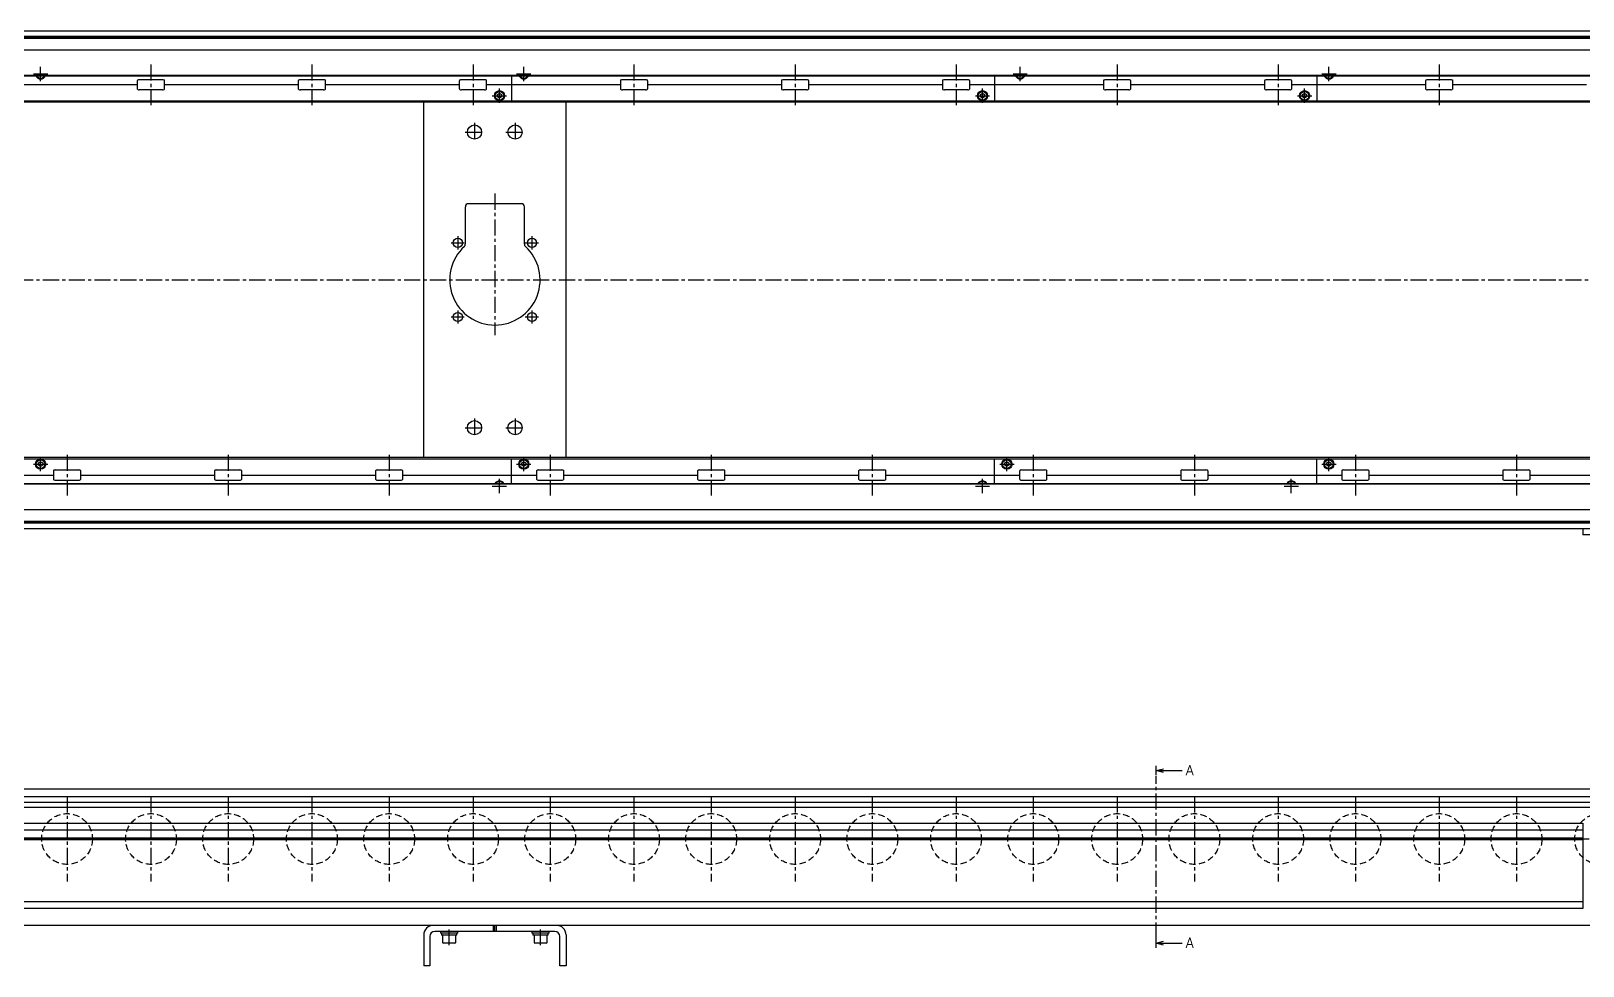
# Model space of a CAD drawing. Extents: x -10 to 4767, y -8 to 1001.
# Drawn here: x 2355 to 3882, y 28 to 948 of the extents above; entities that cross this region are included whole.
import ezdxf

# ---------------------------------------------------------------- set-up
doc = ezdxf.new("R2010")
doc.units = 0
doc.header["$LTSCALE"] = 0.5
doc.linetypes.add('CENTER', pattern=[50.8, 31.75, -6.35, 6.35, -6.35])
doc.linetypes.add('DASHED', pattern=[19.05, 12.7, -6.35])
for name, color, linetype in [('MSM_CENTER', 1, 'CENTER'), ('MSM_CONTINUOUS', 7, 'CONTINUOUS'), ('MSM_DASHED', 4, 'DASHED'), ('MSM_PART_NUMBER', 7, 'CONTINUOUS')]:
    doc.layers.add(name, color=color, linetype=linetype)
doc.styles.get("Standard").update_dxf_attribs({"font": 'txt.shx', "height": 10, "bigfont": 'bigfont.shx'})

# ---------------------------------------------------------------- blocks, each defined once
blk = doc.blocks.new('*U88')
at = {"layer": 'MSM_PART_NUMBER'}
blk.add_text('A', height=10, dxfattribs=at).set_placement((3491.3, 215.7))
blk = doc.blocks.new('*U89')
at = {"layer": 'MSM_PART_NUMBER'}
blk.add_text('A', height=10, dxfattribs=at).set_placement((3491.3, 45.9))

msp = doc.modelspace()

# ---------------------------------------------------------------- linework, layer by layer
at = {"layer": 'MSM_CENTER'}
for p, q in [((2357.2, 906.2), (2371.2, 906.2)), ((2364.2, 899.2), (2364.2, 913.2)), ((2472.8, 915.5), (2472.8, 875.5)), ((2631.2, 915.5), (2631.2, 875.5)), ((2789.8, 915.5), (2789.8, 875.5)), ((2832.7, 906.2), (2846.8, 906.2)), ((2839.8, 899.2), (2839.8, 913.2)), ((2948.2, 915.5), (2948.2, 875.5)), ((3106.8, 915.5), (3106.8, 875.5)), ((3265.2, 915.5), (3265.2, 875.5)), ((3321.3, 906.2), (3335.3, 906.2)), ((3328.3, 899.2), (3328.3, 913.2)), ((3423.8, 915.5), (3423.8, 875.5)), ((3582.2, 915.5), (3582.2, 875.5)), ((3625.2, 906.2), (3639.2, 906.2)), ((3632.2, 899.2), (3632.2, 913.2)), ((3740.8, 915.5), (3740.8, 875.5)), ((2815.8, 877.7), (2815.8, 891.8)), ((3291.2, 877.7), (3291.2, 891.8)), ((3608.3, 877.7), (3608.3, 891.8)), ((2808.7, 884.7), (2822.8, 884.7)), ((3284.2, 884.7), (3298.2, 884.7)), ((3601.2, 884.7), (3615.3, 884.7)), ((2791.2, 857.9), (2791.2, 839.9)), ((2831.2, 857.9), (2831.2, 839.9)), ((2782.2, 848.9), (2800.3, 848.9)), ((2822.2, 848.9), (2840.3, 848.9)), ((2811.3, 788.4), (2811.3, 648.9)), ((2768.2, 739.9), (2781.2, 739.9)), ((2774.8, 746.4), (2774.8, 733.4)), ((2841.2, 739.9), (2854.2, 739.9)), ((2847.8, 746.4), (2847.8, 733.4)), ((359.8, 703.4), (4109.9, 703.4)), ((2774.8, 673.4), (2774.8, 660.4)), ((2847.8, 673.4), (2847.8, 660.4)), ((2768.2, 666.9), (2781.2, 666.9)), ((2841.2, 666.9), (2854.2, 666.9)), ((2791.2, 566.9), (2791.2, 548.9)), ((2831.2, 566.9), (2831.2, 548.9)), ((2782.2, 557.9), (2800.3, 557.9)), ((2822.2, 557.9), (2840.3, 557.9)), ((2357.2, 522), (2371.2, 522)), ((2364.2, 515), (2364.2, 529)), ((2390.2, 531.3), (2390.2, 491.3)), ((2548.8, 531.3), (2548.8, 491.3)), ((2707.2, 531.3), (2707.2, 491.3)), ((2832.7, 522), (2846.8, 522)), ((2839.8, 515), (2839.8, 529)), ((2865.8, 531.3), (2865.8, 491.3)), ((3024.2, 531.3), (3024.2, 491.3)), ((3182.8, 531.3), (3182.8, 491.3)), ((3308.2, 522), (3322.3, 522)), ((3315.3, 515), (3315.3, 529)), ((3341.2, 531.3), (3341.2, 491.3)), ((3499.8, 531.3), (3499.8, 491.3)), ((3625.2, 522), (3639.2, 522)), ((3632.2, 515), (3632.2, 529)), ((3658.3, 531.3), (3658.3, 491.3)), ((3816.8, 531.3), (3816.8, 491.3)), ((2815.8, 493.5), (2815.8, 507.5)), ((3291.2, 493.5), (3291.2, 507.5)), ((3595.2, 493.5), (3595.2, 507.5)), ((2808.7, 500.5), (2822.8, 500.5)), ((3284.2, 500.5), (3298.2, 500.5)), ((3588.2, 500.5), (3602.3, 500.5)), ((3462.2, 55), (3462.2, 215)), ((2390.2, 195), (2390.2, 111)), ((2472.8, 195), (2472.8, 111)), ((2548.8, 195), (2548.8, 111)), ((2631.2, 195), (2631.2, 111)), ((2707.2, 195), (2707.2, 111)), ((2789.8, 195), (2789.8, 111)), ((2865.8, 195), (2865.8, 111)), ((2948.2, 195), (2948.2, 111)), ((3024.2, 195), (3024.2, 111)), ((3106.8, 195), (3106.8, 111)), ((3182.8, 195), (3182.8, 111)), ((3265.2, 195), (3265.2, 111)), ((3341.2, 195), (3341.2, 111)), ((3423.8, 195), (3423.8, 111)), ((3499.8, 195), (3499.8, 111)), ((3582.2, 195), (3582.2, 111)), ((3658.3, 195), (3658.3, 111)), ((3740.8, 195), (3740.8, 111)), ((3816.8, 195), (3816.8, 111)), ((367.2, 153), (4100.3, 153)), ((2766.3, 48.4), (2766.3, 64)), ((2856.3, 48.4), (2856.3, 64))]:
    msp.add_line(p, q, dxfattribs=at)
at = {"layer": 'MSM_CONTINUOUS'}
for p, q in [((4099.9, 948.4), (370.7, 948.4)), ((4098.2, 948.3), (372.3, 948.3)), ((4073.6, 942.9), (396.9, 942.9)), ((4073.6, 941.2), (396.9, 941.2)), ((4073.5, 942), (397, 942)), ((4098.2, 929.5), (372.3, 929.5)), ((4098.2, 904.1), (372.3, 904.1)), ((4098.2, 904.5), (422.2, 904.5)), ((2364.2, 903.9), (2363.9, 904.1)), ((2364.6, 904.1), (2364.2, 903.9)), ((2827.8, 904.1), (2827.8, 879.4)), ((2839.8, 903.9), (2839.4, 904.1)), ((2840.1, 904.1), (2839.8, 903.9)), ((3303.2, 904.1), (3303.2, 879.4)), ((3328.3, 903.9), (3327.9, 904.1)), ((3328.6, 904.1), (3328.3, 903.9)), ((3620.2, 904.1), (3620.2, 879.4)), ((3632.2, 903.9), (3631.9, 904.1)), ((3632.6, 904.1), (3632.2, 903.9)), ((2459.3, 895.5), (2327.7, 895.5)), ((2459.3, 899.5), (2459.3, 891.5)), ((2484.2, 900.5), (2461.3, 900.5)), ((2484.2, 890.5), (2461.3, 890.5)), ((2486.2, 891.5), (2486.2, 899.5)), ((2617.8, 895.5), (2486.2, 895.5)), ((2617.8, 899.5), (2617.8, 891.5)), ((2642.7, 900.5), (2619.8, 900.5)), ((2642.7, 890.5), (2619.8, 890.5)), ((2644.7, 891.5), (2644.7, 899.5)), ((2776.3, 895.5), (2644.7, 895.5)), ((2776.3, 899.5), (2776.3, 891.5)), ((2801.2, 900.5), (2778.3, 900.5)), ((2801.2, 890.5), (2778.3, 890.5)), ((2803.2, 891.5), (2803.2, 899.5)), ((2934.8, 895.5), (2803.2, 895.5)), ((2813.8, 885.9), (2815.8, 887.1)), ((2815.8, 887.1), (2817.8, 885.9)), ((2934.8, 899.5), (2934.8, 891.5)), ((2959.7, 900.5), (2936.8, 900.5)), ((2959.7, 890.5), (2936.8, 890.5)), ((2961.7, 891.5), (2961.7, 899.5)), ((3093.3, 895.5), (2961.7, 895.5)), ((3093.3, 899.5), (3093.3, 891.5)), ((3118.2, 900.5), (3095.3, 900.5)), ((3118.2, 890.5), (3095.3, 890.5)), ((3120.2, 891.5), (3120.2, 899.5)), ((3251.8, 895.5), (3120.2, 895.5)), ((3251.8, 899.5), (3251.8, 891.5)), ((3276.7, 900.5), (3253.8, 900.5)), ((3276.7, 890.5), (3253.8, 890.5)), ((3278.7, 891.5), (3278.7, 899.5)), ((3410.3, 895.5), (3278.7, 895.5)), ((3289.3, 885.9), (3291.2, 887.1)), ((3291.2, 887.1), (3293.3, 885.9)), ((3410.3, 899.5), (3410.3, 891.5)), ((3435.2, 900.5), (3412.3, 900.5)), ((3435.2, 890.5), (3412.3, 890.5)), ((3437.2, 891.5), (3437.2, 899.5)), ((3568.8, 895.5), (3437.2, 895.5)), ((3568.8, 899.5), (3568.8, 891.5)), ((3593.7, 900.5), (3570.8, 900.5)), ((3593.7, 890.5), (3570.8, 890.5)), ((3595.7, 891.5), (3595.7, 899.5)), ((3727.3, 895.5), (3595.7, 895.5)), ((3606.3, 885.9), (3608.3, 887.1)), ((3608.3, 887.1), (3610.3, 885.9)), ((3727.3, 899.5), (3727.3, 891.5)), ((3752.2, 900.5), (3729.3, 900.5)), ((3752.2, 890.5), (3729.3, 890.5)), ((3754.2, 891.5), (3754.2, 899.5)), ((3885.8, 895.5), (3754.2, 895.5)), ((4095.8, 879.4), (450.2, 879.4)), ((4099.9, 878.4), (450.2, 878.4)), ((2741.3, 528.4), (2741.3, 878.4)), ((2813.8, 883.6), (2813.8, 885.9)), ((2815.8, 882.4), (2813.8, 883.6)), ((2817.8, 883.6), (2815.8, 882.4)), ((2817.8, 885.9), (2817.8, 883.6)), ((2881.3, 528.4), (2881.3, 878.4)), ((3289.3, 883.6), (3289.3, 885.9)), ((3291.2, 882.4), (3289.3, 883.6)), ((3293.3, 883.6), (3291.2, 882.4)), ((3293.3, 885.9), (3293.3, 883.6)), ((3606.3, 883.6), (3606.3, 885.9)), ((3608.3, 882.4), (3606.3, 883.6)), ((3610.3, 883.6), (3608.3, 882.4)), ((3610.3, 885.9), (3610.3, 883.6)), ((2782.2, 775.4), (2782.2, 738.5)), ((2837.3, 778.4), (2785.3, 778.4)), ((2840.3, 738.5), (2840.3, 775.4)), ((4099.9, 528.4), (450.2, 528.4)), ((450.2, 527.4), (4095.8, 527.4)), ((2362.2, 523.2), (2364.2, 524.4)), ((2362.2, 520.9), (2362.2, 523.2)), ((2364.2, 519.7), (2362.2, 520.9)), ((2364.2, 524.4), (2366.2, 523.2)), ((2366.2, 520.9), (2364.2, 519.7)), ((2366.2, 523.2), (2366.2, 520.9)), ((2827.8, 502.6), (2827.8, 527.4)), ((2837.8, 523.2), (2839.8, 524.4)), ((2837.8, 520.9), (2837.8, 523.2)), ((2839.8, 519.7), (2837.8, 520.9)), ((2839.8, 524.4), (2841.8, 523.2)), ((2841.8, 520.9), (2839.8, 519.7)), ((2841.8, 523.2), (2841.8, 520.9)), ((3303.2, 502.6), (3303.2, 527.4)), ((3313.2, 523.2), (3315.3, 524.4)), ((3313.2, 520.9), (3313.2, 523.2)), ((3315.3, 519.7), (3313.2, 520.9)), ((3315.3, 524.4), (3317.2, 523.2)), ((3317.2, 520.9), (3315.3, 519.7)), ((3317.2, 523.2), (3317.2, 520.9)), ((3620.2, 502.6), (3620.2, 527.4)), ((3630.2, 523.2), (3632.2, 524.4)), ((3630.2, 520.9), (3630.2, 523.2)), ((3632.2, 519.7), (3630.2, 520.9)), ((3632.2, 524.4), (3634.2, 523.2)), ((3634.2, 520.9), (3632.2, 519.7)), ((3634.2, 523.2), (3634.2, 520.9)), ((2245.2, 511.3), (2376.8, 511.3)), ((2376.8, 515.3), (2376.8, 507.3)), ((2378.8, 516.3), (2401.7, 516.3)), ((2378.8, 506.3), (2401.7, 506.3)), ((2403.7, 507.3), (2403.7, 515.3)), ((2403.7, 511.3), (2535.3, 511.3)), ((2535.3, 515.3), (2535.3, 507.3)), ((2537.3, 516.3), (2560.2, 516.3)), ((2537.3, 506.3), (2560.2, 506.3)), ((2562.2, 507.3), (2562.2, 515.3)), ((2562.2, 511.3), (2693.8, 511.3)), ((2693.8, 515.3), (2693.8, 507.3)), ((2695.8, 516.3), (2718.7, 516.3)), ((2695.8, 506.3), (2718.7, 506.3)), ((2720.7, 507.3), (2720.7, 515.3)), ((2720.7, 511.3), (2852.3, 511.3)), ((2852.3, 515.3), (2852.3, 507.3)), ((2854.3, 516.3), (2877.2, 516.3)), ((2854.3, 506.3), (2877.2, 506.3)), ((2879.2, 507.3), (2879.2, 515.3)), ((2879.2, 511.3), (3010.8, 511.3)), ((3010.8, 515.3), (3010.8, 507.3)), ((3012.8, 516.3), (3035.7, 516.3)), ((3012.8, 506.3), (3035.7, 506.3)), ((3037.7, 507.3), (3037.7, 515.3)), ((3037.7, 511.3), (3169.3, 511.3)), ((3169.3, 515.3), (3169.3, 507.3)), ((3171.3, 516.3), (3194.2, 516.3)), ((3171.3, 506.3), (3194.2, 506.3)), ((3196.2, 507.3), (3196.2, 515.3)), ((3196.2, 511.3), (3327.8, 511.3)), ((3327.8, 515.3), (3327.8, 507.3)), ((3329.8, 516.3), (3352.7, 516.3)), ((3329.8, 506.3), (3352.7, 506.3)), ((3354.7, 507.3), (3354.7, 515.3)), ((3354.7, 511.3), (3486.3, 511.3)), ((3486.3, 515.3), (3486.3, 507.3)), ((3488.3, 516.3), (3511.2, 516.3)), ((3488.3, 506.3), (3511.2, 506.3)), ((3513.2, 507.3), (3513.2, 515.3)), ((3513.2, 511.3), (3644.8, 511.3)), ((3644.8, 515.3), (3644.8, 507.3)), ((3646.8, 516.3), (3669.7, 516.3)), ((3646.8, 506.3), (3669.7, 506.3)), ((3671.7, 507.3), (3671.7, 515.3)), ((3671.7, 511.3), (3803.3, 511.3)), ((3803.3, 515.3), (3803.3, 507.3)), ((3805.3, 516.3), (3828.2, 516.3)), ((3805.3, 506.3), (3828.2, 506.3)), ((3830.2, 507.3), (3830.2, 515.3)), ((3830.2, 511.3), (3961.8, 511.3)), ((4098.2, 502.6), (372.3, 502.6)), ((4098.2, 502.2), (422.2, 502.2)), ((2815.4, 502.6), (2815.8, 502.9)), ((2815.8, 502.9), (2816.1, 502.6)), ((3290.9, 502.6), (3291.2, 502.9)), ((3291.2, 502.9), (3291.6, 502.6)), ((3594.9, 502.6), (3595.2, 502.9)), ((3595.2, 502.9), (3595.6, 502.6)), ((4098.2, 477.2), (372.3, 477.2)), ((4099.9, 458.4), (370.7, 458.4)), ((4098.2, 458.4), (372.3, 458.4)), ((4073.6, 465.6), (396.9, 465.6)), ((4073.6, 463.9), (396.9, 463.9)), ((4073.5, 464.7), (397, 464.7)), ((3882.2, 458.4), (3882.2, 452.4)), ((3932.2, 452.4), (3882.2, 452.4)), ((3462.2, 215.9), (3462.2, 224.9)), ((3462.2, 220.4), (3469.3, 222.2)), ((3462.2, 220.4), (3487.9, 220.4)), ((3469.3, 218.5), (3462.2, 220.4)), ((4098.2, 202), (372.3, 202)), ((4098.2, 194.6), (674.4, 194.6)), ((3982.2, 189), (676.7, 189)), ((3982.2, 184), (678.6, 184)), ((3882.2, 168.2), (667.3, 168.2)), ((3882.2, 168.5), (3882.2, 84.5)), ((3882.2, 161.7), (682.2, 161.7)), ((3882.2, 153.9), (682.2, 153.9)), ((3882.2, 153), (682.2, 153)), ((3882.2, 152.1), (682.2, 152.1)), ((3882.2, 84.7), (679.8, 84.7)), ((3882.2, 91.2), (682.2, 91.2)), ((4099.9, 68), (472.3, 68)), ((2870.2, 62), (2752.2, 62)), ((2757.8, 62), (2757.8, 60.4)), ((2774.8, 60.4), (2774.8, 62)), ((2809.8, 62), (2809.8, 68)), ((2811.3, 62), (2811.3, 68)), ((2812.8, 62), (2812.8, 68)), ((2847.8, 62), (2847.8, 60.4)), ((2864.8, 60.4), (2864.8, 62)), ((2741.3, 58.5), (2741.3, 28)), ((2747.3, 57), (2747.3, 28)), ((2774.8, 60.4), (2757.8, 60.4)), ((2758.6, 60.4), (2758.6, 58.4)), ((2774, 58.4), (2758.6, 58.4)), ((2759.8, 58.4), (2759.8, 51.2)), ((2771.9, 50.4), (2760.6, 50.4)), ((2772.8, 51.2), (2772.8, 58.4)), ((2774, 58.4), (2774, 60.4)), ((2864.8, 60.4), (2847.8, 60.4)), ((2848.6, 60.4), (2848.6, 58.4)), ((2863.9, 58.4), (2848.6, 58.4)), ((2849.8, 58.4), (2849.8, 51.2)), ((2861.9, 50.4), (2850.6, 50.4)), ((2862.8, 51.2), (2862.8, 58.4)), ((2863.9, 58.4), (2863.9, 60.4)), ((2875.3, 28), (2875.3, 57)), ((2881.3, 58.5), (2881.3, 28)), ((3462.2, 46), (3462.2, 55)), ((3462.2, 50.5), (3469.3, 52.4)), ((3469.3, 48.6), (3462.2, 50.5)), ((3462.2, 50.5), (3487.9, 50.5)), ((2747.3, 28), (2741.3, 28)), ((2881.3, 28), (2875.3, 28))]:
    msp.add_line(p, q, dxfattribs=at)
for centre, radius in [((2815.8, 884.7), 5), ((2815.8, 884.7), 4.25), ((3291.2, 884.7), 5), ((3291.2, 884.7), 4.25), ((3608.3, 884.7), 5), ((3608.3, 884.7), 4.25), ((2791.2, 848.9), 7), ((2831.2, 848.9), 7), ((2774.8, 739.9), 4.5), ((2847.8, 739.9), 4.5), ((2774.8, 666.9), 4.5), ((2847.8, 666.9), 4.5), ((2791.2, 557.9), 7), ((2831.2, 557.9), 7), ((2364.2, 522), 5), ((2364.2, 522), 4.25), ((2839.8, 522), 5), ((2839.8, 522), 4.25), ((3315.3, 522), 5), ((3315.3, 522), 4.25), ((3632.2, 522), 5), ((3632.2, 522), 4.25)]:
    msp.add_circle(centre, radius, dxfattribs=at)
for centre, radius, start, end in [((2364.2, 906.2), 5, 204.8346, 335.1654), ((2364.2, 906.2), 4.25, 209.6116, 330.3884), ((2839.8, 906.2), 5, 204.8346, 335.1654), ((2839.8, 906.2), 4.25, 209.6116, 330.3884), ((3328.3, 906.2), 5, 204.8346, 335.1654), ((3328.3, 906.2), 4.25, 209.6116, 330.3884), ((3632.2, 906.2), 5, 204.8346, 335.1654), ((3632.2, 906.2), 4.25, 209.6116, 330.3884), ((2460.2, 899.4), 0.882, 115.5328, 172.1027), ((2460.2, 891.6), 0.882, 187.8973, 244.4672), ((2461.3, 897.1), 3.41, 89.6687, 115.2454), ((2461.3, 893.9), 3.41, 244.7546, 270.3313), ((2484.2, 897.1), 3.41, 64.7546, 90.3313), ((2484.2, 893.9), 3.41, 269.6687, 295.2454), ((2485.3, 899.4), 0.882, 7.8973, 64.4672), ((2485.3, 891.6), 0.882, 295.5328, 352.1027), ((2618.7, 899.4), 0.882, 115.5328, 172.1027), ((2618.7, 891.6), 0.882, 187.8973, 244.4672), ((2619.8, 897.1), 3.41, 89.6687, 115.2454), ((2619.8, 893.9), 3.41, 244.7546, 270.3313), ((2642.7, 897.1), 3.41, 64.7546, 90.3313), ((2642.7, 893.9), 3.41, 269.6687, 295.2454), ((2643.8, 899.4), 0.882, 7.8973, 64.4672), ((2643.8, 891.6), 0.882, 295.5328, 352.1027), ((2777.2, 899.4), 0.882, 115.5328, 172.1027), ((2777.2, 891.6), 0.882, 187.8973, 244.4672), ((2778.3, 897.1), 3.41, 89.6687, 115.2454), ((2778.3, 893.9), 3.41, 244.7546, 270.3313), ((2801.2, 897.1), 3.41, 64.7546, 90.3313), ((2801.2, 893.9), 3.41, 269.6687, 295.2454), ((2802.3, 899.4), 0.882, 7.8973, 64.4672), ((2802.3, 891.6), 0.882, 295.5328, 352.1027), ((2935.7, 899.4), 0.882, 115.5328, 172.1027), ((2935.7, 891.6), 0.882, 187.8973, 244.4672), ((2936.8, 897.1), 3.41, 89.6687, 115.2454), ((2936.8, 893.9), 3.41, 244.7546, 270.3313), ((2959.7, 897.1), 3.41, 64.7546, 90.3313), ((2959.7, 893.9), 3.41, 269.6687, 295.2454), ((2960.8, 899.4), 0.882, 7.8973, 64.4672), ((2960.8, 891.6), 0.882, 295.5328, 352.1027), ((3094.2, 899.4), 0.882, 115.5328, 172.1027), ((3094.2, 891.6), 0.882, 187.8973, 244.4672), ((3095.3, 897.1), 3.41, 89.6687, 115.2454), ((3095.3, 893.9), 3.41, 244.7546, 270.3313), ((3118.2, 897.1), 3.41, 64.7546, 90.3313), ((3118.2, 893.9), 3.41, 269.6687, 295.2454), ((3119.3, 899.4), 0.882, 7.8973, 64.4672), ((3119.3, 891.6), 0.882, 295.5328, 352.1027), ((3252.7, 899.4), 0.882, 115.5328, 172.1027), ((3252.7, 891.6), 0.882, 187.8973, 244.4672), ((3253.8, 897.1), 3.41, 89.6687, 115.2454), ((3253.8, 893.9), 3.41, 244.7546, 270.3313), ((3276.7, 897.1), 3.41, 64.7546, 90.3313), ((3276.7, 893.9), 3.41, 269.6687, 295.2454), ((3277.8, 899.4), 0.882, 7.8973, 64.4672), ((3277.8, 891.6), 0.882, 295.5328, 352.1027), ((3411.2, 899.4), 0.882, 115.5328, 172.1027), ((3411.2, 891.6), 0.882, 187.8973, 244.4672), ((3412.3, 897.1), 3.41, 89.6687, 115.2454), ((3412.3, 893.9), 3.41, 244.7546, 270.3313), ((3435.2, 897.1), 3.41, 64.7546, 90.3313), ((3435.2, 893.9), 3.41, 269.6687, 295.2454), ((3436.3, 899.4), 0.882, 7.8973, 64.4672), ((3436.3, 891.6), 0.882, 295.5328, 352.1027), ((3569.7, 899.4), 0.882, 115.5328, 172.1027), ((3569.7, 891.6), 0.882, 187.8973, 244.4672), ((3570.8, 897.1), 3.41, 89.6687, 115.2454), ((3570.8, 893.9), 3.41, 244.7546, 270.3313), ((3593.7, 897.1), 3.41, 64.7546, 90.3313), ((3593.7, 893.9), 3.41, 269.6687, 295.2454), ((3594.8, 899.4), 0.882, 7.8973, 64.4672), ((3594.8, 891.6), 0.882, 295.5328, 352.1027), ((3728.2, 899.4), 0.882, 115.5328, 172.1027), ((3728.2, 891.6), 0.882, 187.8973, 244.4672), ((3729.3, 897.1), 3.41, 89.6687, 115.2454), ((3729.3, 893.9), 3.41, 244.7546, 270.3313), ((3752.2, 897.1), 3.41, 64.7546, 90.3313), ((3752.2, 893.9), 3.41, 269.6687, 295.2454), ((3753.3, 899.4), 0.882, 7.8973, 64.4672), ((3753.3, 891.6), 0.882, 295.5328, 352.1027), ((2785.3, 775.4), 3, 90, 180), ((2837.3, 775.4), 3, 0, 90), ((2811.3, 703.4), 44.5, 132.3521, 47.6479), ((2779.2, 738.5), 3, 312.3521, 360), ((2843.3, 738.5), 3, 180, 227.6479), ((2377.7, 515.2), 0.882, 115.5328, 172.1027), ((2377.7, 507.4), 0.882, 187.8973, 244.4672), ((2378.8, 512.9), 3.41, 89.6687, 115.2454), ((2378.8, 509.7), 3.41, 244.7546, 270.3313), ((2401.7, 512.9), 3.41, 64.7546, 90.3313), ((2401.7, 509.7), 3.41, 269.6687, 295.2454), ((2402.8, 515.2), 0.882, 7.8973, 64.4672), ((2402.8, 507.4), 0.882, 295.5328, 352.1027), ((2536.2, 515.2), 0.882, 115.5328, 172.1027), ((2536.2, 507.4), 0.882, 187.8973, 244.4672), ((2537.3, 512.9), 3.41, 89.6687, 115.2454), ((2537.3, 509.7), 3.41, 244.7546, 270.3313), ((2560.2, 512.9), 3.41, 64.7546, 90.3313), ((2560.2, 509.7), 3.41, 269.6687, 295.2454), ((2561.3, 515.2), 0.882, 7.8973, 64.4672), ((2561.3, 507.4), 0.882, 295.5328, 352.1027), ((2694.7, 515.2), 0.882, 115.5328, 172.1027), ((2694.7, 507.4), 0.882, 187.8973, 244.4672), ((2695.8, 512.9), 3.41, 89.6687, 115.2454), ((2695.8, 509.7), 3.41, 244.7546, 270.3313), ((2718.7, 512.9), 3.41, 64.7546, 90.3313), ((2718.7, 509.7), 3.41, 269.6687, 295.2454), ((2719.8, 515.2), 0.882, 7.8973, 64.4672), ((2719.8, 507.4), 0.882, 295.5328, 352.1027), ((2815.8, 500.5), 5, 24.8346, 155.1654), ((2815.8, 500.5), 4.25, 29.6116, 150.3884), ((2853.2, 515.2), 0.882, 115.5328, 172.1027), ((2853.2, 507.4), 0.882, 187.8973, 244.4672), ((2854.3, 512.9), 3.41, 89.6687, 115.2454), ((2854.3, 509.7), 3.41, 244.7546, 270.3313), ((2877.2, 512.9), 3.41, 64.7546, 90.3313), ((2877.2, 509.7), 3.41, 269.6687, 295.2454), ((2878.3, 515.2), 0.882, 7.8973, 64.4672), ((2878.3, 507.4), 0.882, 295.5328, 352.1027), ((3011.7, 515.2), 0.882, 115.5328, 172.1027), ((3011.7, 507.4), 0.882, 187.8973, 244.4672), ((3012.8, 512.9), 3.41, 89.6687, 115.2454), ((3012.8, 509.7), 3.41, 244.7546, 270.3313), ((3035.7, 512.9), 3.41, 64.7546, 90.3313), ((3035.7, 509.7), 3.41, 269.6687, 295.2454), ((3036.8, 515.2), 0.882, 7.8973, 64.4672), ((3036.8, 507.4), 0.882, 295.5328, 352.1027), ((3170.2, 515.2), 0.882, 115.5328, 172.1027), ((3170.2, 507.4), 0.882, 187.8973, 244.4672), ((3171.3, 512.9), 3.41, 89.6687, 115.2454), ((3171.3, 509.7), 3.41, 244.7546, 270.3313), ((3194.2, 512.9), 3.41, 64.7546, 90.3313), ((3194.2, 509.7), 3.41, 269.6687, 295.2454), ((3195.3, 515.2), 0.882, 7.8973, 64.4672), ((3195.3, 507.4), 0.882, 295.5328, 352.1027), ((3291.2, 500.5), 5, 24.8346, 155.1654), ((3291.2, 500.5), 4.25, 29.6116, 150.3884), ((3328.7, 515.2), 0.882, 115.5328, 172.1027), ((3328.7, 507.4), 0.882, 187.8973, 244.4672), ((3329.8, 512.9), 3.41, 89.6687, 115.2454), ((3329.8, 509.7), 3.41, 244.7546, 270.3313), ((3352.7, 512.9), 3.41, 64.7546, 90.3313), ((3352.7, 509.7), 3.41, 269.6687, 295.2454), ((3353.8, 515.2), 0.882, 7.8973, 64.4672), ((3353.8, 507.4), 0.882, 295.5328, 352.1027), ((3487.2, 515.2), 0.882, 115.5328, 172.1027), ((3487.2, 507.4), 0.882, 187.8973, 244.4672), ((3488.3, 512.9), 3.41, 89.6687, 115.2454), ((3488.3, 509.7), 3.41, 244.7546, 270.3313), ((3511.2, 512.9), 3.41, 64.7546, 90.3313), ((3511.2, 509.7), 3.41, 269.6687, 295.2454), ((3512.3, 515.2), 0.882, 7.8973, 64.4672), ((3512.3, 507.4), 0.882, 295.5328, 352.1027), ((3595.2, 500.5), 5, 24.8346, 155.1654), ((3595.2, 500.5), 4.25, 29.6116, 150.3884), ((3645.7, 515.2), 0.882, 115.5328, 172.1027), ((3645.7, 507.4), 0.882, 187.8973, 244.4672), ((3646.8, 512.9), 3.41, 89.6687, 115.2454), ((3646.8, 509.7), 3.41, 244.7546, 270.3313), ((3669.7, 512.9), 3.41, 64.7546, 90.3313), ((3669.7, 509.7), 3.41, 269.6687, 295.2454), ((3670.8, 515.2), 0.882, 7.8973, 64.4672), ((3670.8, 507.4), 0.882, 295.5328, 352.1027), ((3804.2, 515.2), 0.882, 115.5328, 172.1027), ((3804.2, 507.4), 0.882, 187.8973, 244.4672), ((3805.3, 512.9), 3.41, 89.6687, 115.2454), ((3805.3, 509.7), 3.41, 244.7546, 270.3313), ((3828.2, 512.9), 3.41, 64.7546, 90.3313), ((3828.2, 509.7), 3.41, 269.6687, 295.2454), ((3829.3, 515.2), 0.882, 7.8973, 64.4672), ((3829.3, 507.4), 0.882, 295.5328, 352.1027), ((2750.8, 58.5), 9.5, 90, 180), ((2752.2, 57), 5, 90, 180), ((2870.2, 57), 5, 0, 90), ((2871.8, 58.5), 9.5, 0, 90), ((2760.6, 51.2), 0.8, 180, 270), ((2771.9, 51.2), 0.8, 270, 0), ((2850.6, 51.2), 0.8, 180, 270), ((2861.9, 51.2), 0.8, 270, 0)]:
    msp.add_arc(centre, radius, start, end, dxfattribs=at)
at = {"layer": 'MSM_DASHED'}
for centre in [(2390.2, 153), (2472.8, 153), (2548.8, 153), (2631.2, 153), (2707.2, 153), (2789.8, 153), (2865.8, 153), (2948.2, 153), (3024.2, 153), (3106.8, 153), (3182.8, 153), (3265.2, 153), (3341.2, 153), (3423.8, 153), (3499.8, 153), (3582.2, 153), (3658.3, 153), (3740.8, 153), (3816.8, 153), (3899.2, 153)]:
    msp.add_circle(centre, 25, dxfattribs=at)

# ---------------------------------------------------------------- block references
at = {"layer": 'MSM_CONTINUOUS'}
for name in ['*U88', '*U89']:
    msp.add_blockref(name, (0, 0), dxfattribs=at)

doc.saveas('drawing.dxf')
